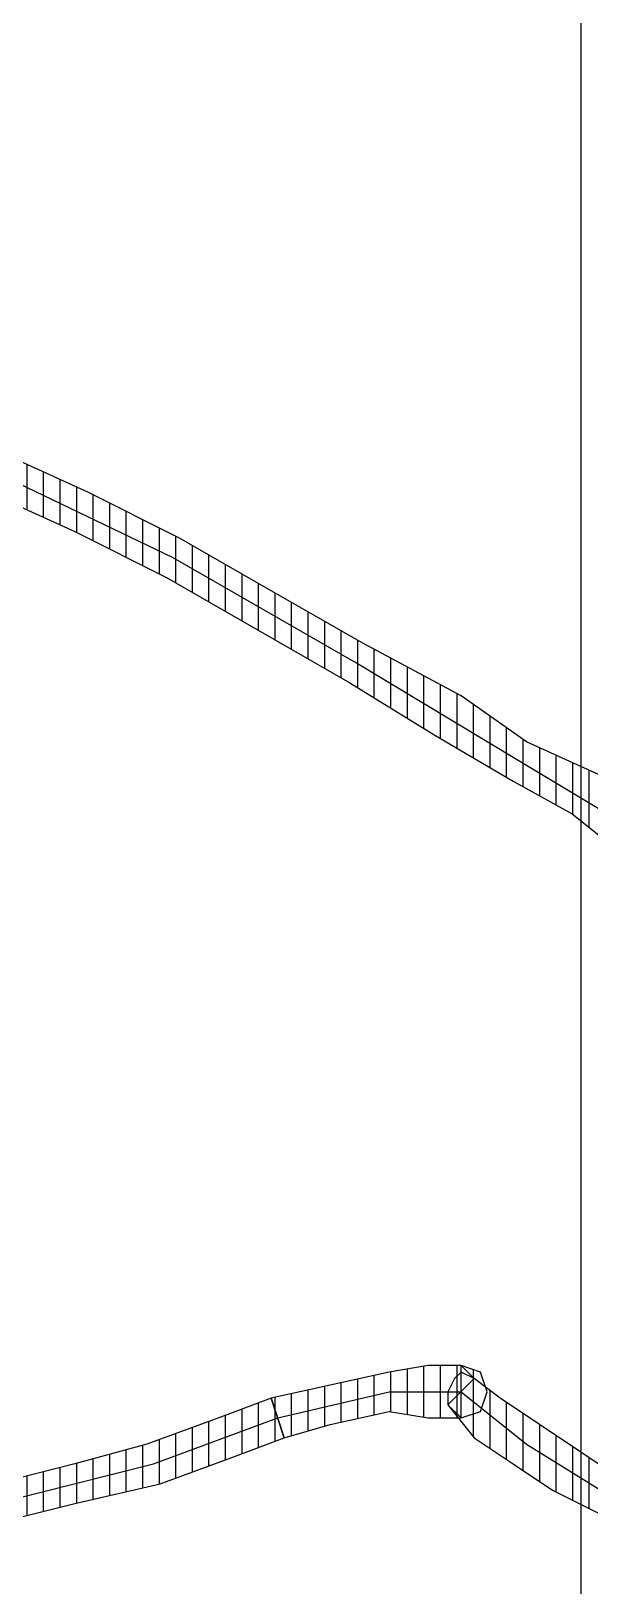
# Model space of a CAD drawing. Header units: millimetres. Extents: x 11489 to 12006, y 36725 to 37730.
# Drawn here: x 11825.18 to 11829.4, y 37433.53 to 37445.29 of the extents above; entities that cross this region are included whole.
import ezdxf

# ---------------------------------------------------------------- set-up
doc = ezdxf.new("R2010")
doc.units = ezdxf.units.MM
doc.layers.add('002 Çizgi', color=7, linetype='Continuous')
doc.layers.add('OC-Mutfak_Ekipman', color=252, linetype='Continuous')
pattern_1 = [(360, (-19413.11011, 29189.02214), (1e-16, 0.125), [25])]

# ---------------------------------------------------------------- blocks, each defined once
blk = doc.blocks.new('A$C3596506F')
at = {"layer": '002 Çizgi', "color": 7}
blk.add_lwpolyline([(27.816, 135), (97.816, 135), (97.816, 0), (27.816, 0)], close=True, dxfattribs=at)
blk = doc.blocks.new('A$C0b4f8896')
at = {"ltscale": 30}
h = blk.add_hatch(dxfattribs=at)
h.set_pattern_fill('DC_LINES', color=256, scale=0.1, style=0)
h.set_pattern_definition(pattern_1)
edge = h.paths.add_edge_path(flags=0)
edge.add_line((52.704, 16.129), (52.605, 16.03))
edge.add_line((52.605, 16.03), (52.853, 16.229))
edge.add_line((52.853, 16.229), (53.052, 16.524))
edge.add_line((53.052, 16.524), (53.251, 16.821))
edge.add_line((53.251, 16.821), (53.449, 17.218))
edge.add_line((53.449, 17.218), (53.599, 17.563))
edge.add_line((53.599, 17.563), (53.747, 17.96))
edge.add_line((53.747, 17.96), (53.847, 18.355))
edge.add_line((53.847, 18.355), (53.897, 18.751))
edge.add_line((53.897, 18.751), (53.599, 18.751))
edge.add_line((53.599, 18.751), (53.549, 18.355))
edge.add_line((53.549, 18.355), (53.449, 18.059))
edge.add_line((53.449, 18.059), (53.3, 17.663))
edge.add_line((53.3, 17.663), (53.151, 17.316))
edge.add_line((53.151, 17.316), (52.953, 17.02))
edge.add_line((52.953, 17.02), (52.754, 16.723))
edge.add_line((52.754, 16.723), (52.555, 16.426))
edge.add_line((52.555, 16.426), (52.406, 16.229))
edge.add_line((52.406, 16.229), (52.307, 16.129))
edge.add_line((52.307, 16.129), (52.406, 16.229))
edge.add_line((52.406, 16.229), (52.357, 16.129))
edge.add_line((52.357, 16.129), (52.406, 16.079))
edge.add_line((52.406, 16.079), (52.506, 16.03))
edge.add_line((52.506, 16.03), (52.605, 16.03))
h = blk.add_hatch(dxfattribs=at)
h.set_pattern_fill('DC_LINES', color=256, scale=0.1, style=0)
h.set_pattern_definition(pattern_1)
edge = h.paths.add_edge_path(flags=0)
edge.add_line((53.599, 18.751), (53.549, 18.355))
edge.add_line((53.549, 18.355), (53.449, 18.059))
edge.add_line((53.449, 18.059), (53.3, 17.663))
edge.add_line((53.3, 17.663), (53.151, 17.316))
edge.add_line((53.151, 17.316), (52.953, 17.02))
edge.add_line((52.953, 17.02), (52.754, 16.723))
edge.add_line((52.754, 16.723), (52.555, 16.426))
edge.add_line((52.555, 16.426), (52.406, 16.229))
edge.add_line((52.406, 16.229), (52.605, 16.03))
edge.add_line((52.605, 16.03), (52.853, 16.229))
edge.add_line((52.853, 16.229), (53.052, 16.524))
edge.add_line((53.052, 16.524), (53.251, 16.821))
edge.add_line((53.251, 16.821), (53.449, 17.218))
edge.add_line((53.449, 17.218), (53.599, 17.563))
edge.add_line((53.599, 17.563), (53.747, 17.96))
edge.add_line((53.747, 17.96), (53.847, 18.355))
edge.add_line((53.847, 18.355), (53.897, 18.751))
h = blk.add_hatch(dxfattribs=at)
h.set_pattern_fill('DC_LINES', color=256, scale=0.1, style=0)
h.set_pattern_definition(pattern_1)
edge = h.paths.add_edge_path(flags=0)
edge.add_line((45.75, 12.666), (45.998, 13.21))
edge.add_line((45.998, 13.21), (46.346, 13.902))
edge.add_line((46.346, 13.902), (46.743, 14.596))
edge.add_line((46.743, 14.596), (47.141, 15.288))
edge.add_line((47.141, 15.288), (47.538, 15.932))
edge.add_line((47.538, 15.932), (47.886, 16.524))
edge.add_line((47.886, 16.524), (48.134, 16.97))
edge.add_line((48.134, 16.97), (48.333, 17.218))
edge.add_line((48.333, 17.218), (48.035, 17.415))
edge.add_line((48.035, 17.415), (47.836, 17.168))
edge.add_line((47.836, 17.168), (47.588, 16.624))
edge.add_line((47.588, 16.624), (47.24, 16.129))
edge.add_line((47.24, 16.129), (46.843, 15.387))
edge.add_line((46.843, 15.387), (46.445, 14.694))
edge.add_line((46.445, 14.694), (46.048, 14.002))
edge.add_line((46.048, 14.002), (45.7, 13.309))
edge.add_line((45.7, 13.309), (45.452, 12.765))
h = blk.add_hatch(dxfattribs=at)
h.set_pattern_fill('DC_LINES', color=256, scale=0.1, style=0)
h.set_pattern_definition(pattern_1)
edge = h.paths.add_edge_path(flags=0)
edge.add_line((52.406, 16.229), (52.307, 16.129))
edge.add_line((52.307, 16.129), (52.307, 15.882))
edge.add_line((52.307, 15.882), (52.357, 15.585))
edge.add_line((52.357, 15.585), (52.456, 15.14))
edge.add_line((52.456, 15.14), (52.555, 14.694))
edge.add_line((52.555, 14.694), (52.853, 14.793))
edge.add_line((52.853, 14.793), (52.754, 15.14))
edge.add_line((52.754, 15.14), (52.655, 15.585))
edge.add_line((52.655, 15.585), (52.704, 15.882))
edge.add_line((52.704, 15.882), (52.704, 16.129))
edge.add_line((52.704, 16.129), (52.605, 16.03))
edge.add_line((52.605, 16.03), (52.704, 16.129))
edge.add_line((52.704, 16.129), (52.655, 16.277))
edge.add_line((52.655, 16.277), (52.506, 16.327))
edge.add_line((52.506, 16.327), (52.357, 16.277))
edge.add_line((52.357, 16.277), (52.307, 16.129))
h = blk.add_hatch(dxfattribs=at)
h.set_pattern_fill('DC_LINES', color=256, scale=0.1, style=0)
h.set_pattern_definition(pattern_1)
edge = h.paths.add_edge_path(flags=0)
edge.add_line((52.853, 14.793), (52.754, 15.14))
edge.add_line((52.754, 15.14), (52.655, 15.585))
edge.add_line((52.655, 15.585), (52.704, 15.882))
edge.add_line((52.704, 15.882), (52.704, 16.129))
edge.add_line((52.704, 16.129), (52.307, 16.129))
edge.add_line((52.307, 16.129), (52.307, 15.882))
edge.add_line((52.307, 15.882), (52.357, 15.585))
edge.add_line((52.357, 15.585), (52.456, 15.14))
edge.add_line((52.456, 15.14), (52.555, 14.694))
h = blk.add_hatch(dxfattribs=at)
h.set_pattern_fill('DC_LINES', color=256, scale=0.1, style=0)
h.set_pattern_definition(pattern_1)
edge = h.paths.add_edge_path(flags=0)
edge.add_line((52.555, 14.694), (52.704, 14.299))
edge.add_line((52.704, 14.299), (52.903, 13.754))
edge.add_line((52.903, 13.754), (53.052, 13.21))
edge.add_line((53.052, 13.21), (53.201, 12.616))
edge.add_line((53.201, 12.616), (53.251, 11.974))
edge.add_line((53.251, 11.974), (53.251, 11.38))
edge.add_line((53.251, 11.38), (53.251, 10.885))
edge.add_line((53.251, 10.885), (53.102, 10.588))
edge.add_line((53.102, 10.588), (53.4, 10.39))
edge.add_line((53.4, 10.39), (53.549, 10.885))
edge.add_line((53.549, 10.885), (53.648, 11.38))
edge.add_line((53.648, 11.38), (53.549, 11.974))
edge.add_line((53.549, 11.974), (53.499, 12.616))
edge.add_line((53.499, 12.616), (53.35, 13.21))
edge.add_line((53.35, 13.21), (53.201, 13.854))
edge.add_line((53.201, 13.854), (53.002, 14.397))
edge.add_line((53.002, 14.397), (52.853, 14.793))
h = blk.add_hatch(dxfattribs=at)
h.set_pattern_fill('DC_LINES', color=256, scale=0.1, style=0)
h.set_pattern_definition(pattern_1)
edge = h.paths.add_edge_path(flags=0)
edge.add_line((53.4, 10.489), (53.4, 10.39))
edge.add_line((53.4, 10.39), (53.549, 10.885))
edge.add_line((53.549, 10.885), (53.648, 11.38))
edge.add_line((53.648, 11.38), (53.549, 11.974))
edge.add_line((53.549, 11.974), (53.499, 12.616))
edge.add_line((53.499, 12.616), (53.35, 13.21))
edge.add_line((53.35, 13.21), (53.201, 13.854))
edge.add_line((53.201, 13.854), (53.002, 14.397))
edge.add_line((53.002, 14.397), (52.853, 14.793))
edge.add_line((52.853, 14.793), (52.555, 14.694))
edge.add_line((52.555, 14.694), (52.704, 14.299))
edge.add_line((52.704, 14.299), (52.903, 13.754))
edge.add_line((52.903, 13.754), (53.052, 13.21))
edge.add_line((53.052, 13.21), (53.201, 12.616))
edge.add_line((53.201, 12.616), (53.251, 11.974))
edge.add_line((53.251, 11.974), (53.251, 11.38))
edge.add_line((53.251, 11.38), (53.251, 10.885))
edge.add_line((53.251, 10.885), (53.102, 10.588))
edge.add_line((53.102, 10.588), (53.102, 10.489))
edge.add_line((53.102, 10.489), (53.102, 10.588))
edge.add_line((53.102, 10.588), (53.102, 10.439))
edge.add_line((53.102, 10.439), (53.151, 10.341))
edge.add_line((53.151, 10.341), (53.3, 10.291))
edge.add_line((53.3, 10.291), (53.4, 10.39))
for p, q in [((48.184, 17.316), (47.737, 16.574)), ((53.151, 17.316), (52.953, 17.02)), ((53.151, 17.316), (52.953, 17.02)), ((48.134, 16.97), (48.333, 17.218)), ((52.903, 16.624), (53.3, 17.267)), ((53.251, 16.821), (53.449, 17.218)), ((53.251, 16.821), (53.449, 17.218)), ((47.836, 17.168), (47.588, 16.624)), ((47.886, 16.524), (48.134, 16.97)), ((52.953, 17.02), (52.754, 16.723)), ((52.953, 17.02), (52.754, 16.723)), ((52.754, 16.723), (52.555, 16.426)), ((52.754, 16.723), (52.555, 16.426)), ((53.052, 16.524), (53.251, 16.821)), ((53.052, 16.524), (53.251, 16.821)), ((47.588, 16.624), (47.24, 16.129)), ((52.506, 16.129), (52.903, 16.624)), ((47.737, 16.574), (46.992, 15.338)), ((47.538, 15.932), (47.886, 16.524)), ((52.853, 16.229), (53.052, 16.524)), ((52.853, 16.229), (53.052, 16.524)), ((52.555, 16.426), (52.406, 16.229)), ((52.555, 16.426), (52.406, 16.229)), ((52.357, 16.277), (52.307, 16.129)), ((52.506, 16.327), (52.357, 16.277)), ((52.655, 16.277), (52.506, 16.327)), ((52.704, 16.129), (52.655, 16.277)), ((47.24, 16.129), (46.843, 15.387)), ((52.406, 16.229), (52.307, 16.129)), ((52.307, 16.129), (52.406, 16.229)), ((52.406, 16.229), (52.307, 16.129)), ((52.307, 16.129), (52.406, 16.229)), ((52.307, 16.129), (52.307, 15.882)), ((52.704, 16.129), (52.307, 16.129)), ((52.307, 16.129), (52.307, 15.882)), ((52.406, 16.229), (52.357, 16.129)), ((52.357, 16.129), (52.406, 16.079)), ((52.406, 16.229), (52.605, 16.03)), ((52.406, 16.229), (52.406, 16.229)), ((52.506, 15.585), (52.506, 16.129)), ((52.605, 16.03), (52.853, 16.229)), ((52.605, 16.03), (52.853, 16.229)), ((52.704, 16.129), (52.605, 16.03)), ((52.605, 16.03), (52.704, 16.129)), ((52.704, 16.129), (52.605, 16.03)), ((52.605, 16.03), (52.704, 16.129)), ((52.704, 16.129), (52.704, 16.129)), ((52.704, 15.882), (52.704, 16.129)), ((52.704, 15.882), (52.704, 16.129)), ((52.406, 16.079), (52.506, 16.03)), ((52.506, 16.03), (52.605, 16.03)), ((47.141, 15.288), (47.538, 15.932)), ((52.307, 15.882), (52.357, 15.585)), ((52.307, 15.882), (52.357, 15.585)), ((52.655, 15.585), (52.704, 15.882)), ((52.655, 15.585), (52.704, 15.882)), ((52.357, 15.585), (52.456, 15.14)), ((52.357, 15.585), (52.456, 15.14)), ((52.704, 14.744), (52.506, 15.585)), ((52.754, 15.14), (52.655, 15.585)), ((52.754, 15.14), (52.655, 15.585)), ((46.992, 15.338), (46.197, 13.952)), ((46.843, 15.387), (46.445, 14.694)), ((46.743, 14.596), (47.141, 15.288)), ((52.456, 15.14), (52.555, 14.694)), ((52.456, 15.14), (52.555, 14.694)), ((52.853, 14.793), (52.754, 15.14)), ((52.853, 14.793), (52.754, 15.14)), ((52.853, 14.793), (52.555, 14.694)), ((52.853, 14.793), (52.555, 14.694)), ((52.555, 14.694), (52.853, 14.793)), ((52.555, 14.694), (52.853, 14.793)), ((53.052, 13.804), (52.704, 14.744)), ((53.002, 14.397), (52.853, 14.793)), ((52.853, 14.793), (52.853, 14.793)), ((53.002, 14.397), (52.853, 14.793)), ((52.853, 14.793), (52.853, 14.793)), ((52.853, 14.793), (52.853, 14.793)), ((46.445, 14.694), (46.048, 14.002)), ((46.346, 13.902), (46.743, 14.596)), ((52.555, 14.694), (52.555, 14.694)), ((52.555, 14.694), (52.704, 14.299)), ((52.555, 14.694), (52.555, 14.694)), ((52.555, 14.694), (52.704, 14.299)), ((52.555, 14.694), (52.555, 14.694)), ((53.201, 13.854), (53.002, 14.397)), ((53.201, 13.854), (53.002, 14.397)), ((52.704, 14.299), (52.903, 13.754)), ((52.704, 14.299), (52.903, 13.754)), ((46.048, 14.002), (45.7, 13.309)), ((46.197, 13.952), (45.601, 12.715)), ((45.998, 13.21), (46.346, 13.902)), ((53.35, 12.616), (53.052, 13.804)), ((53.35, 13.21), (53.201, 13.854)), ((53.35, 13.21), (53.201, 13.854)), ((52.903, 13.754), (53.052, 13.21)), ((52.903, 13.754), (53.052, 13.21)), ((45.7, 13.309), (45.452, 12.765)), ((45.75, 12.666), (45.998, 13.21)), ((53.052, 13.21), (53.201, 12.616)), ((53.052, 13.21), (53.201, 12.616)), ((53.499, 12.616), (53.35, 13.21)), ((53.499, 12.616), (53.35, 13.21))]:
    blk.add_line(p, q, dxfattribs=at)

msp = doc.modelspace()

# ---------------------------------------------------------------- block references
at = {"xscale": -1}
msp.add_blockref('A$C3596506F', (11857.155, 37335.45), dxfattribs=at)
at = {"layer": 'OC-Mutfak_Ekipman', "linetype": 'Continuous', "rotation": 270}
msp.add_blockref('A$C0b4f8896', (11812.301, 37487.502), dxfattribs=at)

doc.saveas('drawing.dxf')
